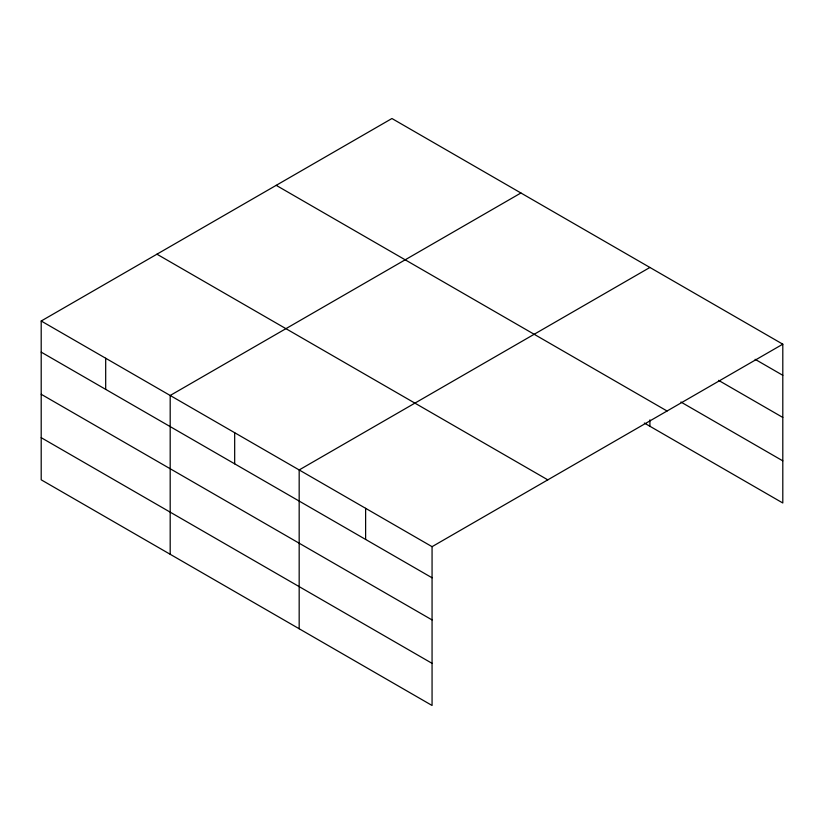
<?xml version="1.0" encoding="UTF-8"?>
<svg xmlns="http://www.w3.org/2000/svg" width="824" height="824" viewBox="0 0 824 824"><rect width="100%" height="100%" fill="white"/><g stroke="black" fill="none" stroke-linecap="round" stroke-linejoin="round"><path stroke-width="1.24" d="M432.064 619.936L432.064 546.673L41.2 321.01L41.2 479.815L432.064 705.478L432.064 619.936L41.2 394.274M41.2 321.01L391.936 118.522L782.8 344.185L782.8 502.99L644.347 423.052M520.923 192.991L170.187 395.479L170.187 554.284M649.909 267.46L299.174 469.948L299.174 628.753M432.064 546.673L782.8 344.185M755.114 359.316L782.8 375.301M718.569 380.358L782.8 417.438M680.912 402.03L782.8 460.853M276.195 185.338L667.059 411.001M156.941 254.194L547.806 479.856M41.2 352.136L432.064 577.799M41.2 437.678L432.064 663.351M649.909 419.88L649.909 426.266M365.619 508.315L365.619 539.432M234.675 432.713L234.675 463.84M105.688 358.244L105.688 389.371"/></g></svg>
